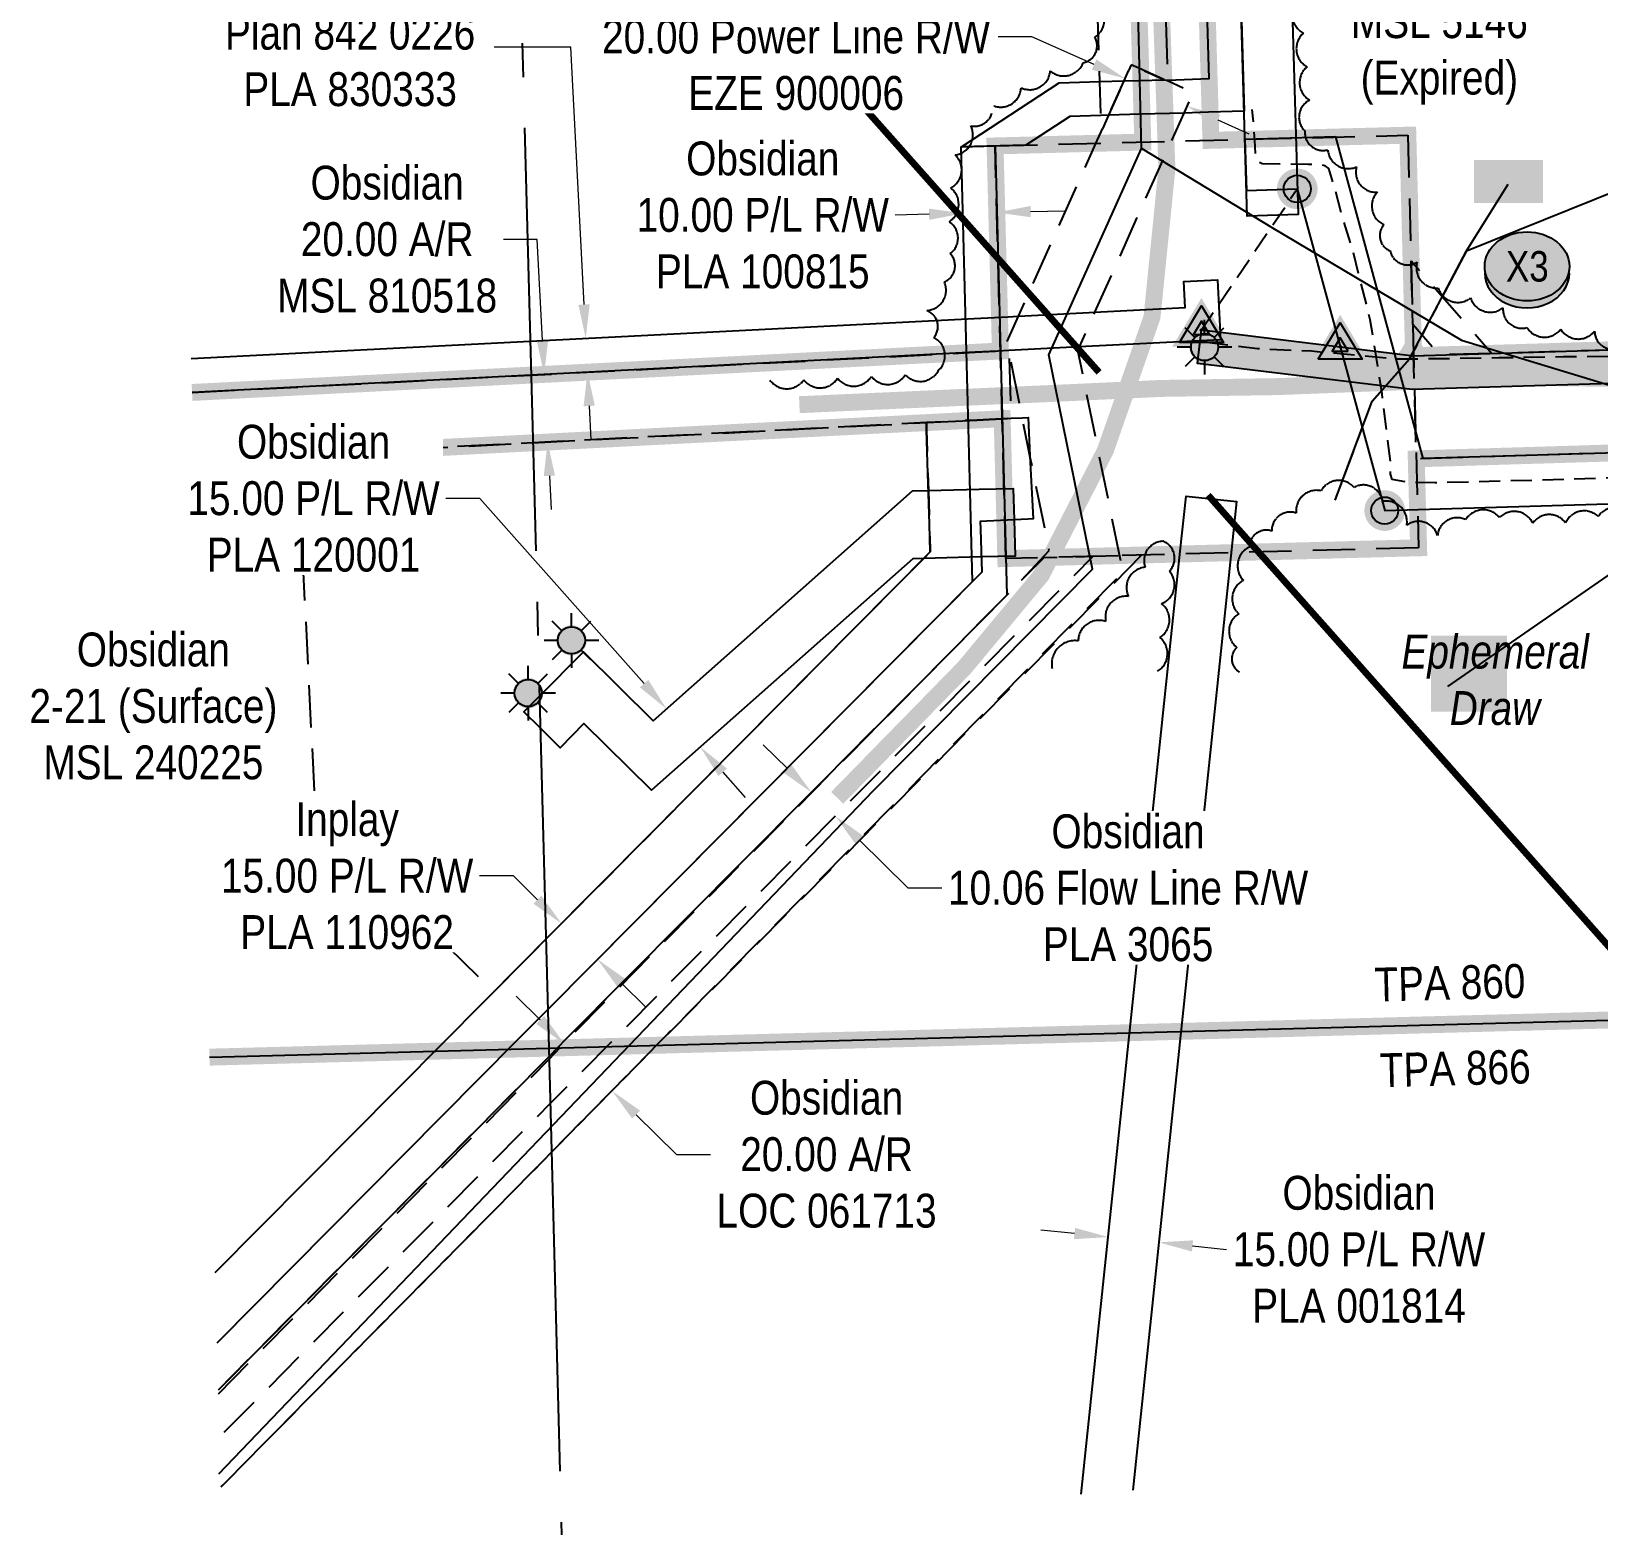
# Model space of a CAD drawing. Extents: x 628185 to 636081, y 5831999 to 5837154.
# Drawn here: x 628928.9 to 629391.5, y 5832117.7 to 5832561.6 of the extents above; entities that cross this region are included whole.
import ezdxf
from ezdxf.enums import TextEntityAlignment as Align

# ---------------------------------------------------------------- set-up
doc = ezdxf.new("R2010")
doc.units = 0
doc.header["$LTSCALE"] = 5
doc.header["$PDSIZE"] = 0.5
for name, pattern in [('0', [1, 1, 0]), ('CENTERLINEX3', [5, 2.5, -1, 0.5, -1]), ('DASHDOT2', [12.7, 6.35, -3.175, 0, -3.175]), ('foc-ACCESSROAD', [3.75, 2.5, -1.25]), ('foc-FLOWLINE', [3.75, 2.5, -1.25]), ('foc-QUARTERLINE', [33, 25, -3, 2, -3]), ('foc-TIELINE', [1.875, 1.25, -0.625]), ('foc-TOPO-ephemeral', [6.25, 3.125, -0.625, 0.625, -0.625, 0.625, -0.625]), ('UG_PIPE', [1.875, 1.25, -0.625])]:
    doc.linetypes.add(name, pattern=pattern)
doc.layers.get('Defpoints').update_dxf_attribs({"color": 9})
for name, color, linetype in [('AS-PIPE-UG', 44, 'UG_PIPE'), ('AS-POWER', 104, 'foc-POWER'), ('AS-ROADS', 254, 'Continuous'), ('AS-UNDERLAY-H', 141, 'Continuous'), ('AS-WILDLIFE', 131, 'DASHDOT2'), ('C-AR', 13, 'foc-ACCESSROAD'), ('C-FLOWLINE', 13, 'foc-FLOWLINE'), ('C-RW', 13, 'Continuous'), ('C-WS', 13, 'foc-ACCESSROAD'), ('C-WS-S', 8, 'Continuous'), ('F-EZE', 190, 'foc-FLOWLINE'), ('F-RW', 190, 'Continuous'), ('L-MON', 1, 'Continuous'), ('L-QSEC', 8, 'foc-QUARTERLINE'), ('L-SEC', 7, 'Continuous'), ('L-TIE', 7, 'foc-TIELINE'), ('P-CROSSINGS', 250, 'Continuous'), ('P-PROPOSED', 10, 'Continuous'), ('P-PROPOSED-H', 21, 'Continuous'), ('T-BUSH', 110, '0'), ('T-DRAW', 143, 'foc-TOPO-ephemeral'), ('T-WATER-T', 170, 'Continuous')]:
    doc.layers.add(name, color=color, linetype=linetype)
doc.layers.add('AS-TRAPPER BOUNDARY', color=7, linetype='CENTERLINEX3', true_color=0xb85c00, transparency=0.6)
doc.layers.add('AS-TRAPPER-T', color=7, linetype='Continuous', true_color=0xc26100)
for name, color, linetype, lineweight in [('C-AR-T', 13, 'Continuous', 9), ('C-FLOWLINE-T', 13, 'Continuous', 9), ('C-RW-T', 13, 'Continuous', 9), ('C-WS-T', 13, 'Continuous', 9), ('F-EZE-T', 190, 'Continuous', 9), ('F-RW-T', 190, 'Continuous', 9)]:
    doc.layers.add(name, color=color, linetype=linetype, lineweight=lineweight)
doc.styles.add('80CG', font='ARIALN.TTF', dxfattribs={"height": 10})
doc.styles.add('80L', font='ARIALN.TTF', dxfattribs={"height": 10})
doc.styles.add('Crossing', font='ARIALN.TTF', dxfattribs={"height": 10})
doc.styles.add('foc-LtypeFont', font='ARIALN.TTF', dxfattribs={"height": 7.35})
doc.linetypes.add('foc-POWER', pattern='A,6,-1,["P",foc-LtypeFont,S=0.2,R=0,X=-0.625,Y=-0.75],-1.24,4', length=12.24)
doc.linetypes.add('foc-TOPO-flowdirection-NOLINE', pattern='A,0,[">",foc-LtypeFont,S=0.3,R=0,X=0,Y=-0.945],-20,[">",foc-LtypeFont,S=0.3,R=0,X=0,Y=-0.945],0', length=20)
doc.dimstyles.new('Compass 5 000', dxfattribs={"dimscale": 5, "dimtxt": 9, "dimasz": 2, "dimexe": 0.2, "dimexo": 0.0625, "dimgap": 0.5, "dimtad": 0, "dimtih": 1, "dimtoh": 1, "dimzin": 0, "dimdsep": 46, "dimtxsty": '80CG', "dimcen": 0.1, "dimse1": 1, "dimse2": 1, "dimclrd": 256, "dimclrt": 256, "dimaunit": 1, "dimadec": 4, "dimazin": 0, "dimtfac": 0.06, "dimtofl": 0, "dimtmove": 0, "dimatfit": 1, "dimfxl": 0.2, "dimtolj": 1, "dimtzin": 0, "dimlwd": -1, "dimarcsym": 0})

# ---------------------------------------------------------------- blocks, each defined once
blk = doc.blocks.new('GAS')
h = blk.add_hatch(color=255)
h.dxf.hatch_style = 1
edge = h.paths.add_edge_path()
edge.add_arc((0, 0), 0.9, 0, 360)
for p, q in [((-0.571, 0.571), (-1.142, 1.142)), ((0, 0.808), (0, 1.616)), ((0.571, 0.571), (1.142, 1.142)), ((-0.808, 0), (-1.616, 0)), ((1.616, 0), (0.808, 0)), ((-0.571, -0.571), (-1.142, -1.142)), ((0, -0.808), (0, -1.616)), ((1.142, -1.142), (0.571, -0.571))]:
    blk.add_line(p, q)
blk.add_circle((0, 0), 0.8)
blk = doc.blocks.new('*D434')
at = {"layer": 'C-AR-T', "transparency": 16777216}
for p, q in [((629079.1, 5832269.68), (629071.98, 5832276.71)), ((629107.44, 5832241.71), (629119.32, 5832229.98)), ((629119.32, 5832229.98), (629129.32, 5832229.98))]:
    blk.add_line(p, q, dxfattribs=at)
for points in [[(629080.27, 5832270.87), (629077.93, 5832268.5), (629086.21, 5832262.66)], [(629108.61, 5832242.89), (629106.27, 5832240.52), (629100.32, 5832248.73)]]:
    blk.add_solid(points, dxfattribs=at)
at = {"layer": 'Defpoints', "color": 0, "transparency": 16777216}
for p in [(629100.32, 5832248.73), (629052.13, 5832228.13), (629066.24, 5832214.21)]:
    blk.add_point(p, dxfattribs=at)
at = {"layer": 'C-AR-T', "transparency": 16777216, "insert": (629163.62, 5832229.98), "char_height": 10, "attachment_point": 5, "style": '80CG'}
blk.add_mtext('\\A1;Obsidian\\P20.00 A/R\\PLOC 061713', dxfattribs=at)
blk = doc.blocks.new('*D436')
at = {"layer": 'C-AR-T', "transparency": 16777216}
for p, q in [((629078.22, 5832500.19), (629068.22, 5832500.19)), ((629079.75, 5832470.3), (629078.22, 5832500.19)), ((629081.8, 5832430.35), (629082.31, 5832420.37))]:
    blk.add_line(p, q, dxfattribs=at)
for points in [[(629081.42, 5832470.38), (629078.09, 5832470.21), (629080.26, 5832460.31)], [(629083.46, 5832430.44), (629080.14, 5832430.27), (629081.29, 5832440.34)]]:
    blk.add_solid(points, dxfattribs=at)
at = {"layer": 'Defpoints', "color": 0, "transparency": 16777216}
for p in [(629080.26, 5832460.31), (629114.97, 5832462.09), (629116, 5832442.12)]:
    blk.add_point(p, dxfattribs=at)
at = {"layer": 'C-AR-T', "transparency": 16777216, "insert": (629033.92, 5832500.19), "char_height": 10, "attachment_point": 5, "style": '80CG'}
blk.add_mtext('\\A1;Obsidian\\P20.00 A/R\\PMSL 810518', dxfattribs=at)
blk = doc.blocks.new('*D437')
at = {"layer": 'C-FLOWLINE-T', "transparency": 16777216}
for p, q in [((629152.05, 5832343.93), (629144.95, 5832350.97)), ((629173.33, 5832322.82), (629187.61, 5832308.66)), ((629187.61, 5832308.66), (629197.61, 5832308.66))]:
    blk.add_line(p, q, dxfattribs=at)
for points in [[(629153.22, 5832345.12), (629150.88, 5832342.75), (629159.15, 5832336.89)], [(629174.51, 5832324.01), (629172.16, 5832321.64), (629166.23, 5832329.87)]]:
    blk.add_solid(points, dxfattribs=at)
at = {"layer": 'Defpoints', "color": 0, "transparency": 16777216}
for p in [(629191.67, 5832369.68), (629198.75, 5832362.66), (629166.23, 5832329.87)]:
    blk.add_point(p, dxfattribs=at)
at = {"layer": 'C-FLOWLINE-T', "transparency": 16777216, "insert": (629252.61, 5832308.66), "char_height": 10, "attachment_point": 5, "style": '80CG', "bg_fill": 3, "box_fill_scale": 1.1, "bg_fill_color": 256, "bg_fill_true_color": 13158600, "bg_fill_transparency": 0}
blk.add_mtext('\\A1;Obsidian\\P10.06 Flow Line R/W\\PPLA 3065', dxfattribs=at)
blk = doc.blocks.new('*D438')
at = {"layer": 'C-RW-T', "transparency": 16777216}
for p, q in [((629193.87, 5832507.6), (629183.88, 5832507.34)), ((629223.86, 5832508.38), (629233.86, 5832508.64))]:
    blk.add_line(p, q, dxfattribs=at)
for points in [[(629193.83, 5832509.27), (629193.92, 5832505.94), (629203.87, 5832507.86)], [(629223.82, 5832510.05), (629223.9, 5832506.72), (629213.86, 5832508.12)]]:
    blk.add_solid(points, dxfattribs=at)
at = {"layer": 'Defpoints', "color": 0, "transparency": 16777216}
for p in [(629203.87, 5832507.86), (629203.9, 5832506.57), (629213.9, 5832506.83)]:
    blk.add_point(p, dxfattribs=at)
at = {"layer": 'C-RW-T', "transparency": 16777216, "insert": (629144.79, 5832507.34), "char_height": 10, "attachment_point": 5, "style": '80CG'}
blk.add_mtext('\\A1;Obsidian\\P10.00 P/L R/W\\PPLA 100815', dxfattribs=at)
blk = doc.blocks.new('*D440')
at = {"layer": 'Defpoints', "color": 0, "transparency": 16777216}
for p in [(629085.39, 5832298.15), (629089.29, 5832302.08), (629099.94, 5832291.51)]:
    blk.add_point(p, dxfattribs=at)
at = {"layer": 'F-RW-T', "transparency": 16777216}
for p, q in [((629071.18, 5832312.23), (629061.18, 5832312.23)), ((629078.28, 5832305.19), (629071.18, 5832312.23)), ((629103.14, 5832280.53), (629110.24, 5832273.49))]:
    blk.add_line(p, q, dxfattribs=at)
for points in [[(629079.46, 5832306.37), (629077.11, 5832304), (629085.39, 5832298.15)], [(629104.32, 5832281.72), (629101.97, 5832279.35), (629096.04, 5832287.58)]]:
    blk.add_solid(points, dxfattribs=at)
at = {"layer": 'F-RW-T', "transparency": 16777216, "insert": (629022.1, 5832312.23), "char_height": 10, "attachment_point": 5, "style": '80CG', "bg_fill": 3, "box_fill_scale": 1.1, "bg_fill_color": 256, "bg_fill_true_color": 13158600, "bg_fill_transparency": 0}
blk.add_mtext('\\A1;Inplay\\P15.00 P/L R/W\\PPLA 110962', dxfattribs=at)
blk = doc.blocks.new('*D428')
at = {"layer": 'C-RW-T', "transparency": 16777216}
for p, q in [((629061.28, 5832423.69), (629051.28, 5832423.69)), ((629109.76, 5832369.01), (629061.28, 5832423.69)), ((629132.97, 5832342.82), (629139.6, 5832335.34))]:
    blk.add_line(p, q, dxfattribs=at)
for points in [[(629111, 5832370.11), (629108.51, 5832367.9), (629116.39, 5832361.52)], [(629134.22, 5832343.92), (629131.72, 5832341.71), (629126.34, 5832350.3)]]:
    blk.add_solid(points, dxfattribs=at)
at = {"layer": 'Defpoints', "color": 0, "transparency": 16777216}
for p in [(629119.96, 5832364.68), (629116.39, 5832361.52), (629129.91, 5832353.46)]:
    blk.add_point(p, dxfattribs=at)
at = {"layer": 'C-RW-T', "transparency": 16777216, "insert": (629012.2, 5832423.69), "char_height": 10, "attachment_point": 5, "style": '80CG', "bg_fill": 3, "box_fill_scale": 1.1, "bg_fill_color": 256, "bg_fill_true_color": 13158600, "bg_fill_transparency": 0}
blk.add_mtext('\\A1;Obsidian\\P15.00 P/L R/W\\PPLA 120001', dxfattribs=at)
blk = doc.blocks.new('*D429')
at = {"layer": 'Defpoints', "color": 0, "transparency": 16777216}
for p in [(629251.74, 5832547.7), (629239.08, 5832519.43), (629257.33, 5832511.26)]:
    blk.add_point(p, dxfattribs=at)
at = {"layer": 'F-EZE-T', "transparency": 16777216}
for p, q in [((629224.24, 5832560.02), (629214.24, 5832560.02)), ((629242.62, 5832551.79), (629224.24, 5832560.02)), ((629279.12, 5832535.44), (629288.25, 5832531.36))]:
    blk.add_line(p, q, dxfattribs=at)
for points in [[(629243.3, 5832553.31), (629241.93, 5832550.27), (629251.74, 5832547.7)], [(629279.8, 5832536.96), (629278.44, 5832533.92), (629269.99, 5832539.53)]]:
    blk.add_solid(points, dxfattribs=at)
at = {"layer": 'F-EZE-T', "transparency": 16777216, "insert": (629154.65, 5832560.02), "char_height": 10, "attachment_point": 5, "style": '80CG', "bg_fill": 3, "box_fill_scale": 1.1, "bg_fill_color": 256, "bg_fill_true_color": 13158600, "bg_fill_transparency": 0}
blk.add_mtext('\\A1;Fortis\\P20.00 Power Line R/W\\PEZE 900006', dxfattribs=at)
blk = doc.blocks.new('fdia')
at = {"color": 255, "const_width": 1}
blk.add_lwpolyline([(-0.5, 0, 1), (0.5, 0, 1)], format="xyb", close=True, dxfattribs=at)
blk = doc.blocks.new('Fdiaa')
blk.add_blockref('fdia', (0, 0))
blk = doc.blocks.new('fdib')
at = {"color": 1, "const_width": 1.6}
blk.add_lwpolyline([(-0.4, 0, 1), (0.4, 0, 1)], format="xyb", close=True, dxfattribs=at)
at = {"color": 1}
blk.add_circle((0, 0), 0.8, dxfattribs=at)
blk = doc.blocks.new('Fdibb')
blk.add_blockref('fdib', (0, 0))
blk = doc.blocks.new('fdicc')
for name in ['Fdibb', 'Fdiaa']:
    blk.add_blockref(name, (0, 0))
blk = doc.blocks.new('FDI')
blk.add_blockref('fdicc', (0, 0))
blk = doc.blocks.new('*D481')
at = {"layer": 'C-RW-T', "transparency": 16777216}
for p, q in [((629236.82, 5832206.62), (629226.88, 5832207.66)), ((629271.64, 5832202.96), (629281.7, 5832201.91))]:
    blk.add_line(p, q, dxfattribs=at)
for points in [[(629237, 5832208.28), (629236.65, 5832204.96), (629246.77, 5832205.57)], [(629271.81, 5832204.62), (629271.47, 5832201.31), (629261.7, 5832204.01)]]:
    blk.add_solid(points, dxfattribs=at)
at = {"layer": 'Defpoints', "color": 0, "transparency": 16777216}
for p in [(629248.39, 5832221.07), (629263.32, 5832219.51), (629261.7, 5832204.01)]:
    blk.add_point(p, dxfattribs=at)
at = {"layer": 'C-RW-T', "transparency": 16777216, "insert": (629320.79, 5832201.91), "char_height": 10, "attachment_point": 5, "style": '80CG'}
blk.add_mtext('\\A1;Obsidian\\P15.00 P/L R/W\\PPLA 001814', dxfattribs=at)
blk = doc.blocks.new('TRIA')
blk.add_hatch(color=255).paths.add_polyline_path([(-0.041, 1.521), (-1.475, -0.867), (1.392, -0.867)])
blk = doc.blocks.new('Hybrid_EC')
at = {"color": 251}
for points in [[(-1.296, -0.74), (0, 1.42), (1.296, -0.74)], [(0.471, -0.26), (0, 0.526), (-0.471, -0.26)]]:
    blk.add_lwpolyline(points, close=True, dxfattribs=at)
at = {"layer": 'Defpoints'}
blk.add_circle((0, 0), 0.05, dxfattribs=at)
at = {"xscale": 1.2, "yscale": 1.2, "zscale": 1.2}
blk.add_blockref('TRIA', (0.05, 0.061), dxfattribs=at)
blk = doc.blocks.new('STRIA')
blk.add_hatch(color=255).paths.add_polyline_path([(-0.041, 1.521), (-1.475, -0.867), (1.392, -0.867)])
blk = doc.blocks.new('STRIAA')
blk.add_blockref('STRIA', (0, 0))
blk = doc.blocks.new('STRIB')
at = {"color": 1}
blk.add_solid([(-1.121, -0.667), (-0.041, 1.133), (1.039, -0.667)], dxfattribs=at)
blk = doc.blocks.new('STRIBB')
blk.add_blockref('STRIB', (0, 0))
blk = doc.blocks.new('STRICC')
for name in ['STRIAA', 'STRIBB']:
    blk.add_blockref(name, (0, 0))
blk = doc.blocks.new('fdspike')
blk.add_blockref('STRICC', (0, 0))
blk = doc.blocks.new('xing2')
h = blk.add_hatch(color=50)
h.dxf.hatch_style = 1
edge = h.paths.add_edge_path()
edge.add_ellipse((0, 0), major_axis=(-12.5, 0), ratio=0.816297, start_angle=0, end_angle=360)
h = blk.add_hatch(color=250)
h.dxf.hatch_style = 1
edge = h.paths.add_edge_path()
edge.add_ellipse((0, -2.05), major_axis=(-12.5, 0), ratio=0.816297, start_angle=0, end_angle=180)
edge.add_line((12.5, -2.05), (12.5, 0))
edge.add_ellipse((0, 0), major_axis=(-12.5, 0), ratio=0.816297, start_angle=0, end_angle=180, ccw=False)
edge.add_line((-12.5, 0), (-12.5, -2.05))
at = {"color": 250}
blk.add_ellipse((0, 0), major_axis=(-12.5, 0), ratio=0.816297, dxfattribs=at)
blk.add_ellipse((0, -2.05), major_axis=(-12.5, 0), ratio=0.816297, start_param=0, end_param=3.141593, dxfattribs=at)
at = {"color": 250, "style": 'Crossing'}
blk.add_attdef('CROSSING', text='', height=9, dxfattribs=at).set_placement((0.09, 0.02), align=Align.MIDDLE_CENTER)
at = {"color": 250, "style": 'Crossing', "flags": 1}
for tag, p in [('OWNER', (0.09, -12.49)), ('DESCRIPTION', (0.09, -25.77)), ('LOCATION', (0.09, -39.3)), ('DWG_REF', (0.09, -52.84))]:
    blk.add_attdef(tag, text='', height=9, dxfattribs=at).set_placement(p, align=Align.MIDDLE_CENTER)

msp = doc.modelspace()

# ---------------------------------------------------------------- hatches: boundary and pattern name
at = {"layer": 'AS-UNDERLAY-H'}
h = msp.add_hatch(color=256, dxfattribs=at)
h.dxf.hatch_style = 1
h.paths.add_polyline_path([(629354.767, 5832523.587), (629375.126, 5832523.587), (629375.126, 5832510.931), (629354.767, 5832510.931)])
h = msp.add_hatch(color=256, dxfattribs=at)
h.dxf.hatch_style = 1
h.paths.add_polyline_path([(629342.026, 5832383.146), (629364.462, 5832383.146), (629364.462, 5832360.721), (629342.026, 5832360.721)])
at = {"layer": 'P-PROPOSED-H'}
h = msp.add_hatch(color=256, dxfattribs=at)
h.dxf.hatch_style = 1
h.paths.add_polyline_path([(629883.743, 5832341.536), (629763.193, 5832303.637), (629730.881, 5832310.648), (629424.971, 5832458.479), (629336.431, 5832455.821), (629273.062, 5832463.509), (629274.265, 5832473.432), (629336.885, 5832465.836), (629427.117, 5832468.544), (629734.162, 5832320.165), (629762.723, 5832313.968), (629883.467, 5832351.928)])

# ---------------------------------------------------------------- linework, layer by layer
at = {"layer": 'AS-PIPE-UG', "flags": 128}
for points in [[(630107.161, 5832516.906), (630119.539, 5832519.515), (630123.582, 5832520.337), (630123.573, 5832520.336), (630125.355, 5832520.07), (630126.218, 5832519.344), (630127.176, 5832517.668), (630128.532, 5832511.702), (630130.479, 5832501.191), (630131.015, 5832493.583), (630131.239, 5832492.244), (630130.759, 5832488.781), (630129.81, 5832487.074), (630128.045, 5832484.717), (630123.491, 5832479.073), (630114.589, 5832469.883), (630098.526, 5832459.327), (630089.05, 5832453.235), (630085.399, 5832451.071), (630076.912, 5832446.377), (630068.978, 5832442.334), (630060.711, 5832437.945), (630055.378, 5832433.101), (630053.237, 5832430.984), (630044.84, 5832420.766), (630029.134, 5832401.746), (629998.282, 5832365.118), (629985.771, 5832349.665), (629977.354, 5832343.878), (629971.801, 5832341.052), (629962.067, 5832337.104), (629945.186, 5832331.387), (629917.456, 5832322.13), (629870.116, 5832306.564), (629830.227, 5832293.836), (629786.313, 5832278.209), (629759.244, 5832271.068), (629748.657, 5832269.537), (629735.333, 5832276.444), (629728.759, 5832279.551), (629714.18, 5832287.927), (629694.119, 5832297.164), (629668.348, 5832309.132), (629637.808, 5832324.931), (629586.533, 5832349.266), (629540.215, 5832372.568), (629497.535, 5832392.888), (629439.106, 5832420.961), (629422.521, 5832427.101), (629415.661, 5832428.757), (629397.914, 5832429.757), (629359.152, 5832428.652), (629343.165, 5832428.273), (629335.37, 5832428.434), (629330.609, 5832429.263), (629330.041, 5832430.869), (629330.035, 5832434.673), (629329.413, 5832439.956), (629327.581, 5832454.586), (629325.264, 5832469.473), (629324.105, 5832476.383), (629319.136, 5832496.265), (629315.933, 5832506.502), (629313.415, 5832516.044), (629311.831, 5832521.127), (629310.746, 5832521.897), (629309.248, 5832522.332), (629305.749, 5832522.253), (629297.455, 5832522.413), (629292.169, 5832522.463), (629290.81, 5832523.165), (629290.251, 5832524.704), (629290.043, 5832529.47), (629289.284, 5832538.582)], [(629275.87, 5832469.817), (629290.857, 5832467.984), (629306.766, 5832467.222), (629319.94, 5832466.035), (629331.811, 5832464.892), (629345.657, 5832465.005), (629362.171, 5832465.257), (629381.16, 5832465.554), (629396.213, 5832465.732), (629406.6, 5832465.61), (629417.06, 5832465.293), (629424.447, 5832464.455), (629433.397, 5832462.791), (629441.815, 5832459.936), (629450.313, 5832456.193), (629460.127, 5832451.667), (629480.315, 5832441.779), (629505.388, 5832429.102), (629527.544, 5832417.785), (629559.668, 5832402.054), (629581.275, 5832392.581), (629599.048, 5832383.419), (629618.019, 5832373.465), (629644.327, 5832359.194), (629665.976, 5832348.357), (629688.361, 5832339.125), (629706.377, 5832330.277), (629721.944, 5832323.897), (629738.155, 5832317.862), (629746.979, 5832315.701), (629754.786, 5832314.504), (629763.896, 5832313.464), (629772.665, 5832313.786), (629780.86, 5832314.738), (629787.847, 5832315.667), (629800.41, 5832318.297), (629812.398, 5832322.185), (629823.919, 5832325.976), (629842.404, 5832332.955), (629856.686, 5832338.005), (629877.019, 5832345.596), (629899.349, 5832354.216), (629919.965, 5832361.868), (629932.248, 5832366.723), (629943.204, 5832371.346), (629954.211, 5832377.212), (629962.097, 5832382.463), (629968.812, 5832387.901), (629976.984, 5832395.323), (629983.089, 5832401.614), (629993.585, 5832412.779), (630004.867, 5832424.897), (630012.455, 5832433.889), (630019.94, 5832441.309), (630027.023, 5832447.816), (630032.444, 5832453.068), (630037.369, 5832456.519), (630045.737, 5832462.664), (630054.364, 5832468.804), (630061.115, 5832472.551), (630068.378, 5832476.332), (630076.446, 5832479.892), (630084.717, 5832483.51), (630091.369, 5832486.603), (630096.539, 5832488.908), (630100.248, 5832490.203)]]:
    msp.add_lwpolyline(points, dxfattribs=at)
at = {"layer": 'AS-POWER', "flags": 128}
for points in [[(628984.247, 5832135.646), (629177.329, 5832337.343), (629242.08, 5832402.77), (629229.239, 5832466.103), (629256.61, 5832526.99), (629254.112, 5832628.206), (629237.58, 5833172.691)], [(629256.669, 5832527.019), (629295.244, 5832503.551), (629351.056, 5832470.416), (629446.87, 5832441.24), (629518.558, 5832405.789), (629608.3, 5832361.979), (629697.629, 5832317.772), (629784.632, 5832296.445), (629877.053, 5832333.23), (629969.933, 5832370.049), (630020.755, 5832415.683), (630071.388, 5832461.446)]]:
    msp.add_lwpolyline(points, dxfattribs=at)
at = {"layer": 'AS-ROADS', "const_width": 5, "flags": 128}
for points in [[(629166.762, 5832335.277), (629204.301, 5832373.678), (629226.991, 5832401.003), (629245.91, 5832437.826), (629259.685, 5832477.254), (629264.076, 5832520.986), (629260.463, 5832626.208), (629256.896, 5832728.034), (629254.462, 5832826.897), (629252.265, 5832917.658), (629249.516, 5833032.985), (629245.744, 5833155.303), (629245.279, 5833172.896)], [(629697.565, 5832326.887), (629613.364, 5832366.652), (629529.778, 5832409.517), (629460.35, 5832444.052), (629433.925, 5832454.385), (629403.885, 5832459.037), (629375.516, 5832459.387), (629337.882, 5832458.302), (629297.067, 5832456.711), (629262.435, 5832456.17), (629237.031, 5832454.993), (629155.593, 5832451.373)]]:
    msp.add_lwpolyline(points, dxfattribs=at)
at = {"layer": 'AS-TRAPPER BOUNDARY', "color": 114, "true_color": 0x008f47, "const_width": 4.998, "flags": 128}
for points in [[(629861.006, 5833189.3), (629863.959, 5833086.628), (629883.467, 5832351.918), (629753.191, 5832310.97), (629427.117, 5832468.544), (629336.885, 5832465.836), (629335.189, 5832530.948), (629277.069, 5832529.434), (629258.154, 5833173.239)], [(629238.048, 5833172.703), (629256.963, 5832528.91), (629213.352, 5832527.774), (629214.93, 5832467.214), (629214.14, 5832467.177), (629207.484, 5832466.836), (629076.395, 5832460.114), (628976.332, 5832454.982)], [(628976.859, 5832434.982), (629014.287, 5832436.901), (629076.922, 5832440.114), (629103.181, 5832441.46), (629178.379, 5832445.318), (629193.092, 5832446.072), (629208.084, 5832446.841), (629215.451, 5832447.219), (629216.526, 5832405.936), (629338.363, 5832409.111), (629337.679, 5832435.376), (629420.575, 5832437.864), (629750.806, 5832278.281), (629884.308, 5832320.241), (629885.305, 5832282.702), (629888.031, 5832180.031)]]:
    msp.add_lwpolyline(points, dxfattribs=at)
at = {"layer": 'AS-TRAPPER BOUNDARY', "const_width": 4.998, "flags": 128}
msp.add_lwpolyline([(628981.509, 5832258.704), (629081.632, 5832261.363), (629885.305, 5832282.702), (630704.55, 5832307.276), (630804.835, 5832309.971)], dxfattribs=at)
at = {"layer": 'AS-WILDLIFE', "const_width": 2, "flags": 128}
for points in [[(628967.976, 5832772.037), (629244.051, 5832460.917)], [(629276.239, 5832424.644), (629501.136, 5832171.199), (629520.042, 5832151.453)]]:
    msp.add_lwpolyline(points, dxfattribs=at)
at = {"layer": 'C-AR', "flags": 128}
for points in [[(628976.332, 5832454.982), (629076.395, 5832460.114), (629207.484, 5832466.835), (629214.14, 5832467.176), (629217.448, 5832467.334), (629217.537, 5832465.279), (629218.074, 5832447.353), (629217.018, 5832447.299), (629208.084, 5832446.842), (629193.092, 5832446.074), (629178.379, 5832445.319), (629103.181, 5832441.461), (629076.922, 5832440.115), (629014.287, 5832436.902), (628976.859, 5832434.982)], [(628984.135, 5832159.322), (629081.718, 5832258.079), (629087.303, 5832263.987), (629192.683, 5832370.704), (629199.29, 5832377.383), (629217.83, 5832396.131), (629219.571, 5832397.892), (629225.826, 5832404.181), (629227.805, 5832406.23), (629242.339, 5832406.609), (629256.624, 5832406.981), (629247.572, 5832397.721), (629116.012, 5832264.75), (629082.438, 5832230.618), (628984.863, 5832131.763)]]:
    msp.add_lwpolyline(points, dxfattribs=at)
msp.add_lwpolyline([(629074.115, 5832286.78), (629065.363, 5832277.957), (629012.86, 5832329.809), (629007.501, 5832436.554), (629014.287, 5832436.902), (629076.922, 5832440.114), (629103.181, 5832441.461), (629178.379, 5832445.319), (629193.092, 5832446.073), (629193.158, 5832443.902), (629193.542, 5832431.084), (629193.694, 5832426.007), (629193.993, 5832416.06), (629194.237, 5832407.913), (629192.311, 5832405.97), (629126.755, 5832339.863), (629080.785, 5832293.507), (629074.115, 5832286.78)], close=True, dxfattribs=at)
at = {"layer": 'C-FLOWLINE', "flags": 128}
msp.add_lwpolyline([(628984.103, 5832160.502), (629081.696, 5832258.913), (629086.708, 5832263.971), (629192.683, 5832370.704), (629199.29, 5832377.383), (629217.83, 5832396.131), (629219.571, 5832397.892), (629225.826, 5832404.181), (629227.805, 5832406.23), (629242.339, 5832406.609), (629101.268, 5832264.358), (629082.061, 5832244.982), (628984.471, 5832146.575)], dxfattribs=at)
at = {"layer": 'C-RW'}
for points in [[(629268.209, 5833173.507), (629275.07, 5832939.935), (629286.878, 5832538.023), (629276.353, 5832537.709), (629269.08, 5832537.491), (629256.245, 5832537.107), (629246.871, 5832536.826), (629244.563, 5832536.757), (629235.414, 5832536.498), (629222.478, 5832528.011), (629203.444, 5832527.481), (629232.283, 5832546.4), (629244.272, 5832546.759), (629251.415, 5832546.973), (629255.945, 5832547.109), (629263.365, 5832547.331), (629264.266, 5832547.181), (629276.532, 5832547.724), (629258.154, 5833173.239)], [(629283.197, 5833173.906), (629302.776, 5832507.497), (629287.788, 5832507.057), (629268.207, 5833173.507)], [(628983.738, 5832174.332), (629072.243, 5832263.585), (629081.333, 5832272.741), (629206.702, 5832399.167), (629203.359, 5832527.513), (629213.352, 5832527.774), (629216.808, 5832395.111), (629199.29, 5832377.383), (629192.683, 5832370.704), (629086.708, 5832263.971), (629081.696, 5832258.913), (628984.103, 5832160.502)], [(628976.069, 5832464.978), (629076.131, 5832470.109), (629207.185, 5832476.83), (629217.175, 5832477.343), (629218.721, 5832477.422), (629220.304, 5832477.503), (629241.155, 5832478.572), (629242.73, 5832478.653), (629269.441, 5832480.023), (629269.045, 5832487.729), (629279.029, 5832488.242), (629279.937, 5832470.552), (629238.143, 5832468.408), (629217.448, 5832467.334), (629214.14, 5832467.176), (629207.484, 5832466.835), (629076.395, 5832460.114), (628976.332, 5832454.982)], [(629238.797, 5832129.611), (629253.361, 5832268.402), (629268.023, 5832408.137), (629269.722, 5832424.327), (629284.649, 5832422.76), (629283.162, 5832408.591), (629268.495, 5832268.805), (629254.013, 5832130.792)]]:
    msp.add_lwpolyline(points, dxfattribs=at)
at = {"layer": 'C-RW', "flags": 128}
msp.add_lwpolyline([(629287.564, 5832514.659), (629302.553, 5832515.097), (629328.366, 5832420.095), (629417.356, 5832422.766), (629749.633, 5832262.194), (629884.722, 5832304.664), (629884.308, 5832320.252), (629750.806, 5832278.281), (629420.575, 5832437.864), (629339.736, 5832435.438), (629313.925, 5832530.431), (629287.124, 5832529.647)], close=True, dxfattribs=at)
at = {"layer": 'C-RW'}
msp.add_lwpolyline([(629218.974, 5832417.341), (629219.294, 5832406.677), (629209.299, 5832406.415), (629192.311, 5832405.97), (629189.04, 5832405.885), (629111.921, 5832337.522), (629091.995, 5832357.202), (629084.941, 5832350.076), (629079.143, 5832355.816), (629074.284, 5832360.627), (629078.894, 5832365.282), (629091.877, 5832378.396), (629112.474, 5832358.051), (629188.996, 5832425.884), (629193.694, 5832426.007), (629208.698, 5832426.4), (629218.695, 5832426.661), (629218.974, 5832417.341)], close=True, dxfattribs=at)
at = {"layer": 'C-RW-T'}
msp.add_line((629093.567, 5832450.985), (629094.079, 5832441.001), dxfattribs=at)
msp.add_lwpolyline([(629092.031, 5832480.935), (629088.133, 5832556.937), (629065.479, 5832556.937)], dxfattribs=at)
for points in [[(629093.695, 5832481.02), (629090.367, 5832480.849), (629092.543, 5832470.951)], [(629095.23, 5832451.07), (629091.903, 5832450.899), (629093.055, 5832460.968)]]:
    msp.add_solid(points, dxfattribs=at)
at = {"layer": 'C-WS'}
msp.add_lwpolyline([(629213.352, 5832527.774), (629335.189, 5832530.948), (629338.363, 5832409.111), (629216.526, 5832405.936)], close=True, dxfattribs=at)
at = {"layer": 'C-WS', "flags": 128}
msp.add_lwpolyline([(629427.117, 5832468.544), (629753.189, 5832310.97), (629883.467, 5832351.918), (629884.308, 5832320.241), (629750.806, 5832278.281), (629420.575, 5832437.864), (629337.679, 5832435.376), (629336.885, 5832465.836), (629427.117, 5832468.544)], close=True, dxfattribs=at)
at = {"layer": 'F-EZE', "flags": 128}
for points in [[(629252.875, 5832939.283), (629264.261, 5832547.358), (629264.274, 5832546.924), (629263.365, 5832547.331), (629255.837, 5832550.702), (629253.545, 5832551.729), (629251.415, 5832546.973), (629246.871, 5832536.826), (629244.701, 5832531.982), (629244.563, 5832536.757), (629244.272, 5832546.759), (629232.887, 5832938.694), (629227.723, 5832938.544), (629227.134, 5832958.532), (629243.592, 5832959.016), (629263.701, 5832959.606), (629273.702, 5832959.9), (629288.97, 5832960.349), (629543.766, 5832967.846), (629551.21, 5832968.066), (629554.482, 5832968.161), (629554.618, 5832963.549), (629555.07, 5832948.172), (629544.354, 5832947.857), (629289.558, 5832940.36), (629274.301, 5832939.912), (629264.3, 5832939.618), (629252.875, 5832939.283)], [(629359.998, 5832466.529), (629344.42, 5832466.062), (629336.646, 5832475.013), (629336.156, 5832493.827), (629359.998, 5832466.529)]]:
    msp.add_lwpolyline(points, close=True, dxfattribs=at)
msp.add_lwpolyline([(628984.135, 5832159.323), (629081.719, 5832258.079), (629087.275, 5832263.986), (629189.903, 5832367.897), (629192.682, 5832370.708), (629199.287, 5832377.389), (629217.826, 5832396.141), (629219.567, 5832397.901), (629228.062, 5832406.939), (629229.356, 5832408.31), (629223.662, 5832436.272), (629221.371, 5832447.522), (629217.427, 5832467.336), (629216.842, 5832469.771), (629217.367, 5832470.943), (629220.304, 5832477.504), (629243.534, 5832529.376), (629244.701, 5832531.982), (629246.871, 5832536.826), (629251.415, 5832546.973), (629253.545, 5832551.729), (629255.837, 5832550.702), (629263.365, 5832547.331), (629264.269, 5832547.084), (629271.795, 5832543.556), (629269.08, 5832537.491), (629242.73, 5832478.653), (629238.143, 5832468.408), (629237.719, 5832467.462), (629249.91, 5832407.594), (629251.082, 5832401.835), (629115.882, 5832264.746), (629082.438, 5832230.618), (628984.862, 5832131.782)], dxfattribs=at)
at = {"layer": 'F-RW'}
msp.add_lwpolyline([(628983.189, 5832195.094), (629050.534, 5832263.005), (629074.115, 5832286.78), (629080.785, 5832293.507), (629126.755, 5832339.863), (629194.237, 5832407.913), (629193.993, 5832416.06), (629193.542, 5832431.084), (629193.158, 5832443.902), (629193.092, 5832446.074), (629208.084, 5832446.842), (629217.018, 5832447.299), (629218.074, 5832447.353), (629221.371, 5832447.522), (629223.081, 5832447.61), (629223.662, 5832436.272), (629224.618, 5832417.631), (629223.096, 5832417.553), (629218.974, 5832417.341), (629208.986, 5832416.829), (629209.051, 5832414.649), (629209.434, 5832401.921), (629081.333, 5832272.741), (629072.243, 5832263.585), (628983.738, 5832174.332)], dxfattribs=at)
at = {"layer": 'L-QSEC'}
for p, q in [((629061.428, 5833027.959), (629081.632, 5832261.363)), ((629081.632, 5832261.363), (629085.397, 5832117.697))]:
    msp.add_line(p, q, dxfattribs=at)
at = {"layer": 'L-SEC'}
for p, q in [((629081.632, 5832261.363), (629885.305, 5832282.702)), ((628981.509, 5832258.704), (629081.632, 5832261.363))]:
    msp.add_line(p, q, dxfattribs=at)
at = {"layer": 'L-TIE', "flags": 128}
msp.add_lwpolyline([(629274.265, 5832473.432), (629302.553, 5832515.097)], dxfattribs=at)
at = {"layer": 'P-PROPOSED'}
msp.add_lwpolyline([(629883.743, 5832341.536), (629763.193, 5832303.637), (629730.881, 5832310.648), (629424.971, 5832458.479), (629336.431, 5832455.821), (629273.062, 5832463.509), (629274.265, 5832473.432), (629315.224, 5832468.464), (629336.885, 5832465.836), (629427.117, 5832468.544), (629734.162, 5832320.165), (629762.723, 5832313.968), (629883.467, 5832351.928)], close=True, dxfattribs=at)
at = {"layer": 'T-BUSH', "flags": 128}
for points in [[(629303.244, 5832570.995, 0.5205671), (629304.345, 5832561.06, 0.5205671), (629305.446, 5832551.124, 0.5205671), (629306.196, 5832541.284, 0.5205671), (629304.785, 5832532.212, 0.5205671), (629311.569, 5832526.637, 0.5205671), (629320.045, 5832521.608, 0.5205671), (629326.199, 5832514.137, 0.5205671), (629328.145, 5832504.539, 0.5205671), (629329.996, 5832496.77, 0.5205671), (629337.94, 5832493.433, 0.5205671), (629344.156, 5832485.796, 0.5205671), (629353.715, 5832482.872, 0.5205671), (629363.274, 5832479.948, 0.5205671), (629370.354, 5832474.155, 0.5205671), (629380.336, 5832473.628, 0.5205671), (629390.319, 5832473.1, 0.5205671), (629397.638, 5832468.03, 0.5205671), (629407.609, 5832467.313, 0.5205671), (629417.542, 5832466.239, 0.5205671), (629427.431, 5832464.785, 0.5205671), (629437.207, 5832462.698, 0.5205671), (629446.572, 5832459.274, 0.5205671), (629455.636, 5832455.086, 0.5205671), (629464.488, 5832450.441, 0.5205671), (629473.384, 5832445.88, 0.5205671), (629482.686, 5832442.331, 0.5205671), (629491.563, 5832437.734, 0.5205671), (629500.44, 5832433.137, 0.5205671), (629509.317, 5832428.541, 0.5205671), (629518.194, 5832423.944, 0.5205671), (629527.072, 5832419.348, 0.5205671), (629535.949, 5832414.751, 0.5205671), (629544.826, 5832410.155, 0.5205671), (629553.703, 5832405.558, 0.5205671), (629562.432, 5832400.695, 0.5205671), (629571.041, 5832395.613, 0.5205671), (629579.65, 5832390.531, 0.5205671), (629588.545, 5832385.993, 0.5205671), (629597.604, 5832381.766, 0.5205671), (629606.662, 5832377.538, 0.5205671), (629615.807, 5832373.626, 0.5205671), (629625.057, 5832370.156, 0.5205671), (629634.061, 5832365.814, 0.5205671), (629643.065, 5832361.471, 0.5205671), (629652.069, 5832357.129, 0.5205671), (629661.073, 5832352.786, 0.5205671), (629670.077, 5832348.443, 0.5205671), (629679.081, 5832344.101, 0.5205671), (629688.085, 5832339.758, 0.5205671), (629697.089, 5832335.415, 0.5205671), (629706.189, 5832331.285, 0.5205671), (629715.418, 5832327.445, 0.5205671), (629724.648, 5832323.604, 0.5205671), (629734.256, 5832321.019, 0.5205671), (629744.048, 5832319.01, 0.5205671), (629753.835, 5832316.972, 0.5205671), (629763.745, 5832315.657, 0.5205671), (629773.712, 5832315.211, 0.5205671), (629783.665, 5832315.94, 0.5205671), (629793.383, 5832318.189, 0.5205671), (629803.022, 5832320.838, 0.5205671), (629812.552, 5832323.842, 0.5205671), (629822.02, 5832327.049, 0.5205671), (629831.489, 5832330.257, 0.5205671), (629841.092, 5832332.263, 0.5205671), (629850.562, 5832335.464, 0.5205671), (629859.896, 5832339.04, 0.5205671), (629869.211, 5832342.667, 0.5205671), (629878.527, 5832346.294, 0.5205671), (629887.842, 5832349.921, 0.5205671), (629897.158, 5832353.548, 0.5205671), (629906.473, 5832357.175, 0.5205671), (629915.788, 5832360.802, 0.5205671), (629925.104, 5832364.429, 0.5205671), (629933.984, 5832369.013, 0.5205671), (629942.676, 5832373.949, 0.5205671), (629951.342, 5832378.932, 0.5205671), (629959.955, 5832383.995, 0.5205671), (629967.861, 5832390.112, 0.5205671), (629975.767, 5832396.23, 0.5205671), (629982.856, 5832403.244, 0.5205671), (629989.68, 5832410.55, 0.5205671), (629996.503, 5832417.855, 0.5205671), (630003.327, 5832425.161, 0.5205671), (630010.15, 5832432.466, 0.5205671), (630016.974, 5832439.772, 0.5205671), (630023.797, 5832447.077, 0.5205671), (630028.557, 5832455.452, 0.5205671), (630030.591, 5832465.24, 0.5205671), (630029.835, 5832474.926, 0.5205671), (630027.133, 5832484.545, 0.5205671), (630027.314, 5832494.54, 0.5205671), (630027.496, 5832504.535, 0.5205671), (630027.512, 5832514.518, 0.5205671), (630025.941, 5832524.391, 0.5205671), (630025.253, 5832534.291, 0.5205671), (630026.198, 5832544.243, 0.5205671), (630026.12, 5832554.217, 0.5205671), (630025.94, 5832564.209, 0.5205671), (630025.922, 5832574.205, 0.5205671), (630024.946, 5832584.151, 0.5205671), (630023.91, 5832594.094, 0.5205671), (630029.339, 5832601.498, 0.5205671), (630039.335, 5832601.671, 0.5205671), (630049.326, 5832601.984, 0.5205671), (630059.316, 5832602.348, 0.5205671), (630069.306, 5832602.693, 0.5205671), (630079.299, 5832602.989, 0.5205671), (630089.291, 5832603.285, 0.5205671), (630099.283, 5832603.582, 0.5205671), (630109.275, 5832603.541, 0.5205671), (630119.266, 5832603.672, 0.5205671), (630129.255, 5832604.05, 0.5205671), (630139.245, 5832604.429, 0.5205671), (630149.188, 5832604.335, 0.5205671), (630158.271, 5832604.006, 0.5205671), (630161.981, 5832595.414, 0.5205671), (630162.45, 5832585.467, 0.5205671), (630162.262, 5832575.472, 0.5205671), (630162.161, 5832565.477, 0.5205671), (630162.627, 5832555.504, 0.5205671), (630163.716, 5832545.567, 0.5205671), (630163.788, 5832535.593, 0.5205671), (630163.973, 5832525.609, 0.5205671), (630164.66, 5832516.192, 0.5205671), (630164.426, 5832506.198, 0.5205671), (630164.276, 5832496.203, 0.5205671), (630164.7, 5832486.273, 0.5205671), (630165.397, 5832476.355, 0.5205671), (630165.395, 5832466.358, 0.5205671), (630165.509, 5832456.363, 0.5205671), (630165.672, 5832446.367, 0.5205671), (630165.903, 5832436.386, 0.5205671), (630160.9, 5832428.091, 0.5205671), (630151.491, 5832427.178, 0.5205671), (630141.509, 5832427.332, 0.5205671), (630131.519, 5832427.207, 0.5205671), (630121.536, 5832427.138, 0.5205671), (630111.563, 5832426.445, 0.5205671), (630101.574, 5832426.458, 0.5205671), (630091.58, 5832426.463, 0.5205671), (630081.854, 5832424.482, 0.5205671), (630073.031, 5832425.313, 0.5205671), (630063.039, 5832425.416, 0.5205671), (630054.606, 5832422.898, 0.5205671), (630050.176, 5832413.988, 0.5205671), (630043.716, 5832406.418, 0.5205671), (630036.507, 5832399.515, 0.5205671), (630031.003, 5832391.2, 0.5205671), (630024.796, 5832383.409, 0.5205671), (630018.901, 5832375.343, 0.5205671), (630013.094, 5832367.206, 0.5205671), (630007.286, 5832359.07, 0.5205671), (630001.477, 5832350.934, 0.5205671), (629995.597, 5832342.849, 0.5205671), (629988.209, 5832336.239, 0.5205671), (629979.308, 5832332.165, 0.5205671), (629970.372, 5832327.981, 0.5205671), (629961.285, 5832324.792, 0.5205671), (629951.527, 5832322.788, 0.5205671), (629942.154, 5832319.328, 0.5205671), (629934.483, 5832313.486, 0.5205671), (629926.381, 5832308.284, 0.5205671), (629916.647, 5832306.01, 0.5205671), (629907.248, 5832306.969, 0.5205671), (629897.733, 5832305.148, 0.5205671), (629888.335, 5832301.754, 0.5205671), (629878.979, 5832298.232, 0.5205671), (629869.111, 5832296.661, 0.5205671), (629860.067, 5832292.882, 0.5205671), (629851.252, 5832288.621, 0.5205671), (629841.428, 5832287.084, 0.5205671), (629832.092, 5832283.52, 0.5205671), (629822.772, 5832279.908, 0.5205671), (629813.249, 5832276.868, 0.5205671), (629803.771, 5832273.688, 0.5205671), (629794.226, 5832270.727, 0.5205671), (629784.608, 5832268.001, 0.5205671), (629774.991, 5832265.272, 0.5205671), (629765.376, 5832262.539, 0.5205671), (629755.76, 5832259.806, 0.5205671), (629745.979, 5832258.183, 0.5205671), (629737.837, 5832263.639, 0.5205671), (629729.554, 5832269.228, 0.5205671), (629720.396, 5832273.23, 0.5205671), (629711.181, 5832277.095, 0.5205671), (629701.505, 5832279.112, 0.5205671), (629693.758, 5832284.979, 0.5205671), (629684.855, 5832289.482, 0.5205671), (629675.711, 5832293.523, 0.5205671), (629666.344, 5832297.012, 0.5205671), (629657.262, 5832300.914, 0.5205671), (629649.457, 5832306.774, 0.5205671), (629640.203, 5832310.555, 0.5205671), (629630.907, 5832314.173, 0.5205671), (629621.24, 5832314.636, 0.5205671), (629612.422, 5832319.344, 0.5205671), (629604.82, 5832325.698, 0.5205671), (629597.803, 5832332.333, 0.5205671), (629589.141, 5832336.937, 0.5205671), (629579.87, 5832340.188, 0.5205671), (629570.894, 5832344.588, 0.5205671), (629561.907, 5832348.966, 0.5205671), (629552.921, 5832353.344, 0.5205671), (629543.62, 5832356.764, 0.5205671), (629535.046, 5832361.567, 0.5205671), (629526.904, 5832366.835, 0.5205671), (629517.457, 5832367.789, 0.5205671), (629509.032, 5832370.848, 0.5205671), (629500.236, 5832375.598, 0.5205671), (629492.864, 5832382.008, 0.5205671), (629484.38, 5832387.171, 0.5205671), (629475.216, 5832391.164, 0.5205671), (629466.226, 5832395.492, 0.5205671), (629457.422, 5832400.077, 0.5205671), (629448.213, 5832403.866, 0.5205671), (629438.796, 5832407.13, 0.5205671), (629430.341, 5832411.892, 0.5205671), (629421.002, 5832415.278, 0.5205671), (629411.252, 5832417.486, 0.5205671), (629401.398, 5832418.527, 0.5205671), (629391.403, 5832418.333, 0.5205671), (629381.738, 5832416.438, 0.5205671), (629372.082, 5832416.377, 0.5205671), (629362.246, 5832418.045, 0.5205671), (629352.268, 5832417.424, 0.5205671), (629343.953, 5832412.701, 0.5205671), (629334.87, 5832415.798, 0.5205671), (629327.751, 5832422.816, 0.5205671), (629319.312, 5832426.946, 0.5205671), (629309.567, 5832425.924, 0.5205671), (629302.275, 5832419.381, 0.5205671), (629295.01, 5832414.051, 0.5205671), (629288.461, 5832409.335, 0.5205671), (629286.69, 5832399.514, 0.5205671), (629285.272, 5832389.636, 0.5205671), (629284.725, 5832379.684, 0.5205671), (629285.475, 5832372.492, 0.5205671)], [(629146.891, 5832458.613, 0.5205671), (629156.887, 5832458.716, 0.5205671), (629166.872, 5832459.159, 0.5205671), (629176.853, 5832459.723, 0.5205671), (629186.839, 5832460.164, 0.5205671), (629196.707, 5832461.565, 0.5205671), (629195.287, 5832471.198, 0.5205671), (629193.2, 5832479.166, 0.5205671), (629198.397, 5832487.614, 0.5205671), (629200.135, 5832495.974, 0.5205671), (629199.794, 5832505.393, 0.5205671), (629200.256, 5832515.357, 0.5205671), (629201.584, 5832525.106, 0.5205671), (629206.169, 5832533.681, 0.5205671), (629212.571, 5832539.739, 0.5205671), (629221.038, 5832544.955, 0.5205671), (629229.659, 5832549.923, 0.5205671), (629239.357, 5832552.348, 0.5205671), (629242.785, 5832559.866, 0.5205671), (629243.253, 5832569.851, 0.5205671), (629244.183, 5832579.794, 0.5205671), (629245.184, 5832589.652, 0.5205671), (629244.213, 5832595.906, 0.5205671)], [(629261.291, 5832372.652, 0.5205671), (629261.984, 5832382.621, 0.5205671), (629262.486, 5832392.605, 0.5205671), (629264.824, 5832402.188, 0.5205671), (629263.076, 5832411.028, 0.5205671), (629257.65, 5832403.371, 0.5205671), (629252.728, 5832394.755, 0.5205671), (629246.065, 5832387.319, 0.5205671), (629237.918, 5832381.616, 0.5205671), (629230.205, 5832373.497, 0.5205671)]]:
    msp.add_lwpolyline(points, format="xyb", dxfattribs=at)
at = {"layer": 'T-DRAW', "linetype": 'foc-TOPO-flowdirection-NOLINE', "flags": 128}
for points in [[(629335.671, 5832464.934), (629352.538, 5832496.792), (629435.387, 5832530.193)], [(629313.777, 5832423.132), (629324.642, 5832452.394), (629335.671, 5832464.934), (629352.538, 5832496.792), (629364.779, 5832516.458)], [(629347.012, 5832368.196), (629411.595, 5832412.91), (629434.864, 5832448.555)]]:
    msp.add_lwpolyline(points, dxfattribs=at)
at = {"layer": 'T-DRAW', "flags": 128}
for points in [[(629352.538, 5832496.792), (629335.671, 5832464.934)], [(629313.777, 5832423.132), (629324.642, 5832452.394)]]:
    msp.add_lwpolyline(points, dxfattribs=at)

# ---------------------------------------------------------------- block references
at = {"layer": 'C-WS-S', "xscale": 5.000000000000073, "yscale": 5.000000000000073, "zscale": 5.000000000000073}
msp.add_blockref('GAS', (629275.193, 5832468.371), dxfattribs=at)
at = {"layer": 'L-MON', "color": 6, "xscale": 4.998267050000051, "yscale": 4.998267050000051, "zscale": 4.998267050000051}
msp.add_blockref('FDI', (629302.553, 5832515.097), dxfattribs=at)
at = {"layer": 'L-MON'}
for name, p, xscale, yscale, zscale in [('Hybrid_EC', (629274.265, 5832473.432), 4.998267050000021, 4.998267050000021, 4.998267050000021), ('Hybrid_EC', (629315.224, 5832468.464), 4.998267050000019, 4.998267050000019, 4.998267050000019), ('fdspike', (629336.885, 5832465.836), 4.998267050000019, 4.998267050000019, 4.998267050000019), ('FDI', (629328.366, 5832420.095), 4.998267050000051, 4.998267050000051, 4.998267050000051)]:
    msp.add_blockref(name, p, dxfattribs=dict(at, xscale=xscale, yscale=yscale, zscale=zscale))
at = {"layer": 'P-CROSSINGS', "xscale": 0.99965341, "yscale": 0.99965341, "zscale": 0.99965341}
msp.add_blockref('xing2', (629370.375, 5832492.209), dxfattribs=at).add_auto_attribs({'CROSSING': 'X3'})

# ---------------------------------------------------------------- texts
at = {"layer": 'AS-TRAPPER-T', "style": '80L'}
for s, p in [('TPA 860', (629325.476, 5832275.101)), ('TPA 866', (629327.04, 5832249.807))]:
    msp.add_text(s, height=9.9908, rotation=1.52097, dxfattribs=at).set_placement(p)
at = {"layer": 'C-RW-T', "insert": (629022.995, 5832569.474), "char_height": 9.9966, "attachment_point": 5, "style": '80CG'}
msp.add_mtext('\\A1;Obsidian\\P10.00 P/L R/W\\PPlan 842 0226\\PPLA 830333', dxfattribs=at)
at = {"layer": 'T-WATER-T', "insert": (629332.967, 5832383.433), "char_height": 9.98666, "attachment_point": 1, "style": '80L'}
msp.add_mtext_dynamic_manual_height_columns('\\pi0.34703,t130.17365;{\\fArial Narrow|b0|i1|c0|p34;Ephemeral \\P\\pi14.59471,t144.42134;Draw}', width=55.94769, gutter_width=50, heights=[0], dxfattribs=at)

# ---------------------------------------------------------------- dimensions: what is measured, and where the dimension line sits
at = {"layer": 'C-AR-T'}
for base, p1, p2, angle, text, picture, middle in [((629080.264, 5832460.312), (629115.997, 5832442.118), (629114.973, 5832462.092), 92.93497, 'Obsidian\\P20.00 A/R\\PMSL 810518', '*D436', (629033.922, 5832500.19)), ((629100.321, 5832248.732), (629052.13, 5832228.135), (629066.237, 5832214.208), 315.36753, 'Obsidian\\P20.00 A/R\\PLOC 061713', '*D434', (629163.618, 5832229.977))]:
    dim = msp.add_linear_dim(base=base, p1=p1, p2=p2, angle=angle, text=text, dimstyle='Compass 5 000', dxfattribs=at)
    dim.commit()
    dim.dimension.update_dxf_attribs({"geometry": picture, "text_midpoint": middle, "dimtype": 161})
at = {"layer": 'C-RW-T'}
dim = msp.add_aligned_dim(p1=(629213.897, 5832506.831), p2=(629203.904, 5832506.57), distance=-1.293, text='Obsidian\\P10.00 P/L R/W\\PPLA 100815', dimstyle='Compass 5 000', dxfattribs=at)
dim.commit()
dim.dimension.update_dxf_attribs({"geometry": '*D438', "text_midpoint": (629144.791, 5832507.342)})

# ---------------------------------------------------------------- next in the draw order: texts
at = {"layer": 'C-WS-T', "insert": (629344.493, 5832571.443), "char_height": 9.9966, "attachment_point": 5, "style": '80CG', "bg_fill": 3, "box_fill_scale": 1.15, "bg_fill_color": 256, "bg_fill_true_color": 256, "bg_fill_transparency": 0}
msp.add_mtext('\\A1;Obsidian\\P2-21 (Surface)\\PMSL 5146\\P(Expired)', dxfattribs=at)

# ---------------------------------------------------------------- next in the draw order: dimensions: what is measured, and where the dimension line sits
at = {"layer": 'C-FLOWLINE-T'}
dim = msp.add_linear_dim(base=(629166.233, 5832329.866), p1=(629191.668, 5832369.681), p2=(629198.751, 5832362.657), angle=315.23865, text='Obsidian\\P10.06 Flow Line R/W\\PPLA 3065', dimstyle='Compass 5 000', override={"dimtfill": 1}, dxfattribs=at)
dim.commit()
dim.dimension.update_dxf_attribs({"geometry": '*D437', "text_midpoint": (629252.614, 5832308.663), "dimtype": 161})
at = {"layer": 'C-RW-T'}
dim = msp.add_linear_dim(base=(629116.391, 5832361.523), p1=(629129.905, 5832353.464), p2=(629119.958, 5832364.685), angle=131.55574, text='Obsidian\\P15.00 P/L R/W\\PPLA 120001', dimstyle='Compass 5 000', override={"dimtfill": 1}, dxfattribs=at)
dim.commit()
dim.dimension.update_dxf_attribs({"geometry": '*D428', "text_midpoint": (629012.196, 5832423.69), "dimtype": 161})
at = {"layer": 'F-EZE-T'}
dim = msp.add_linear_dim(base=(629251.742, 5832547.703), p1=(629257.333, 5832511.26), p2=(629239.082, 5832519.433), angle=155.87534, text='Fortis\\P20.00 Power Line R/W\\PEZE 900006', dimstyle='Compass 5 000', override={"dimtfill": 1}, dxfattribs=at)
dim.commit()
dim.dimension.update_dxf_attribs({"geometry": '*D429', "text_midpoint": (629154.649, 5832560.018), "dimtype": 161})

# ---------------------------------------------------------------- next in the draw order: block references
at = {"layer": 'C-WS-S', "xscale": 4.998301600000068, "yscale": 4.998301600000068, "zscale": 4.998301600000068}
msp.add_blockref('GAS', (629088.328, 5832381.776), dxfattribs=at)

# ---------------------------------------------------------------- next in the draw order: texts
at = {"layer": 'C-WS-T', "insert": (628964.921, 5832362.341), "char_height": 9.9966, "attachment_point": 5, "style": '80CG'}
msp.add_mtext('\\A1;Obsidian\\P2-21 (Surface)\\PMSL 240225', dxfattribs=at)

# ---------------------------------------------------------------- next in the draw order: dimensions: what is measured, and where the dimension line sits
at = {"layer": 'C-RW-T'}
dim = msp.add_linear_dim(base=(629261.695, 5832204.008), p1=(629248.395, 5832221.074), p2=(629263.322, 5832219.508), angle=354.00988, text='Obsidian\\P15.00 P/L R/W\\PPLA 001814', dimstyle='Compass 5 000', dxfattribs=at)
dim.commit()
dim.dimension.update_dxf_attribs({"geometry": '*D481', "text_midpoint": (629320.788, 5832201.909), "dimtype": 161})

# ---------------------------------------------------------------- next in the draw order: dimensions: what is measured, and where the dimension line sits
at = {"layer": 'F-RW-T'}
dim = msp.add_linear_dim(base=(629085.385, 5832298.146), p1=(629099.945, 5832291.51), p2=(629089.286, 5832302.08), angle=135.23929, text='Inplay\\P15.00 P/L R/W\\PPLA 110962', dimstyle='Compass 5 000', override={"dimtfill": 1}, dxfattribs=at)
dim.commit()
dim.dimension.update_dxf_attribs({"geometry": '*D440', "text_midpoint": (629022.098, 5832312.229), "dimtype": 161})

# ---------------------------------------------------------------- next in the draw order: block references
at = {"layer": 'C-WS-S', "xscale": 4.998301600000068, "yscale": 4.998301600000068, "zscale": 4.998301600000068}
msp.add_blockref('GAS', (629075.544, 5832366.208), dxfattribs=at)

doc.saveas('drawing.dxf')
